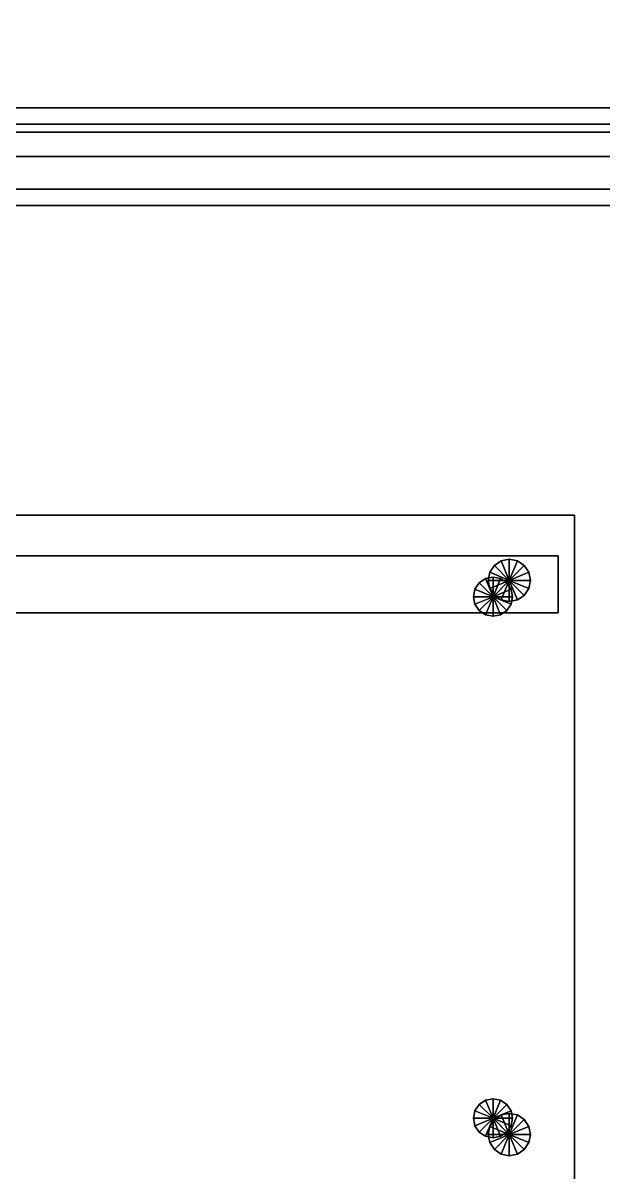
# Model space of a CAD drawing. Header units: millimetres. Extents: x -8000 to 18500, y -500 to 32500.
# Drawn here: x 1952 to 2307, y 11007 to 11712 of the extents above; entities that cross this region are included whole.
import ezdxf

# ---------------------------------------------------------------- set-up
doc = ezdxf.new("R2010")
doc.units = ezdxf.units.MM
for name, color, linetype in [('3D-CANOPY', 7, 'Continuous'), ('3D-FURNITURE', 7, 'Continuous'), ('3D-LIGHTS', 7, 'Continuous'), ('3D-SITE', 7, 'Continuous'), ('3D-SLABS', 7, 'Continuous')]:
    doc.layers.add(name, color=color, linetype=linetype)

msp = doc.modelspace()

# ---------------------------------------------------------------- linework, layer by layer
at = {"layer": '3D-CANOPY', "color": 7}
for points in [[(1700, 11610, 3340), (1700, 11650, 3340), (4900, 11650, 3340), (4900, 11610, 3340)], [(1700, 11650, 3340), (1700, 11650, 3760), (4900, 11650, 3760), (4900, 11650, 3340)], [(1700, 11610, 3760), (4900, 11610, 3760), (4900, 11650, 3760), (1700, 11650, 3760)], [(1580, 10000, 3400), (1580, 11630, 3400), (5020, 11630, 3400), (5020, 10000, 3400)], [(1580, 11630, 3400), (1580, 11630, 3425), (5020, 11630, 3425), (5020, 11630, 3400)], [(1580, 10000, 3425), (5020, 10000, 3425), (5020, 11630, 3425), (1580, 11630, 3425)], [(1700, 11610, 3340), (4900, 11610, 3340), (4900, 11610, 3760), (1700, 11610, 3760)], [(1600, 10000, 3400), (1600, 11600, 3400), (5000, 11600, 3400), (5000, 10000, 3400)], [(1600, 11600, 3400), (1600, 11600, 3530), (5000, 11600, 3530), (5000, 11600, 3400)], [(1600, 10000, 3530), (5000, 10000, 3530), (5000, 11600, 3530), (1600, 11600, 3530)]]:
    msp.add_3dface(points, dxfattribs=at)
at = {"layer": '3D-FURNITURE', "color": 7}
for points in [[(1870, 10990, 4360), (1870, 11410, 4360), (2290, 11410, 4360), (2290, 10990, 4360)], [(1870, 11410, 4360), (1870, 11410, 4400), (2290, 11410, 4400), (2290, 11410, 4360)], [(1870, 10990, 4400), (2290, 10990, 4400), (2290, 11410, 4400), (1870, 11410, 4400)], [(2290, 10990, 4360), (2290, 11410, 4360), (2290, 11410, 4400), (2290, 10990, 4400)], [(1880, 11350, 4650), (1880, 11385, 4650), (2280, 11385, 4650), (2280, 11350, 4650)], [(1880, 11385, 4650), (1880, 11385, 4740), (2280, 11385, 4740), (2280, 11385, 4650)], [(1880, 11350, 4740), (2280, 11350, 4740), (2280, 11385, 4740), (1880, 11385, 4740)], [(2240.81, 11379.19, 3950), (2237.99, 11374.97, 3950), (2237.99, 11374.97, 4380), (2240.81, 11379.19, 4380)], [(2250, 11370, 4380), (2240.81, 11379.19, 4380), (2237.99, 11374.97, 4380), (2250, 11370, 4380)], [(2250, 11370, 3950), (2237.99, 11374.97, 3950), (2240.81, 11379.19, 3950), (2250, 11370, 3950)], [(2245.03, 11382.01, 3950), (2240.81, 11379.19, 3950), (2240.81, 11379.19, 4380), (2245.03, 11382.01, 4380)], [(2250, 11370, 4380), (2245.03, 11382.01, 4380), (2240.81, 11379.19, 4380), (2250, 11370, 4380)], [(2250, 11370, 3950), (2240.81, 11379.19, 3950), (2245.03, 11382.01, 3950), (2250, 11370, 3950)], [(2250, 11383, 3950), (2245.03, 11382.01, 3950), (2245.03, 11382.01, 4380), (2250, 11383, 4380)], [(2250, 11370, 4380), (2250, 11383, 4380), (2245.03, 11382.01, 4380), (2250, 11370, 4380)], [(2250, 11370, 3950), (2245.03, 11382.01, 3950), (2250, 11383, 3950), (2250, 11370, 3950)], [(2254.97, 11382.01, 3950), (2250, 11383, 3950), (2250, 11383, 4380), (2254.97, 11382.01, 4380)], [(2250, 11370, 4380), (2254.97, 11382.01, 4380), (2250, 11383, 4380), (2250, 11370, 4380)], [(2250, 11370, 3950), (2250, 11383, 3950), (2254.97, 11382.01, 3950), (2250, 11370, 3950)], [(2250, 11370, 4380), (2259.19, 11379.19, 4380), (2254.97, 11382.01, 4380), (2250, 11370, 4380)], [(2250, 11370, 3950), (2254.97, 11382.01, 3950), (2259.19, 11379.19, 3950), (2250, 11370, 3950)], [(2250, 11370, 4380), (2262.01, 11374.97, 4380), (2259.19, 11379.19, 4380), (2250, 11370, 4380)], [(2250, 11370, 3950), (2259.19, 11379.19, 3950), (2262.01, 11374.97, 3950), (2250, 11370, 3950)], [(2259.19, 11379.19, 3950), (2254.97, 11382.01, 3950), (2254.97, 11382.01, 4380), (2259.19, 11379.19, 4380)], [(2262.01, 11374.97, 3950), (2259.19, 11379.19, 3950), (2259.19, 11379.19, 4380), (2262.01, 11374.97, 4380)], [(2280, 11350, 4650), (2280, 11385, 4650), (2280, 11385, 4740), (2280, 11350, 4740)], [(2240, 11372, 4380), (2235.41, 11371.09, 4380), (2235.41, 11371.09, 4730), (2240, 11372, 4730)], [(2240, 11360, 4730), (2240, 11372, 4730), (2235.41, 11371.09, 4730), (2240, 11360, 4730)], [(2240, 11360, 4380), (2235.41, 11371.09, 4380), (2240, 11372, 4380), (2240, 11360, 4380)], [(2237.99, 11374.97, 3950), (2237, 11370, 3950), (2237, 11370, 4380), (2237.99, 11374.97, 4380)], [(2250, 11370, 4380), (2237.99, 11374.97, 4380), (2237, 11370, 4380), (2250, 11370, 4380)], [(2250, 11370, 3950), (2237, 11370, 3950), (2237.99, 11374.97, 3950), (2250, 11370, 3950)], [(2244.59, 11371.09, 4380), (2240, 11372, 4380), (2240, 11372, 4730), (2244.59, 11371.09, 4730)], [(2240, 11360, 4730), (2244.59, 11371.09, 4730), (2240, 11372, 4730), (2240, 11360, 4730)], [(2240, 11360, 4380), (2240, 11372, 4380), (2244.59, 11371.09, 4380), (2240, 11360, 4380)], [(2250, 11370, 4380), (2263, 11370, 4380), (2262.01, 11374.97, 4380), (2250, 11370, 4380)], [(2250, 11370, 3950), (2262.01, 11374.97, 3950), (2263, 11370, 3950), (2250, 11370, 3950)], [(2263, 11370, 3950), (2262.01, 11374.97, 3950), (2262.01, 11374.97, 4380), (2263, 11370, 4380)], [(2228.91, 11364.59, 4380), (2228, 11360, 4380), (2228, 11360, 4730), (2228.91, 11364.59, 4730)], [(2240, 11360, 4730), (2228.91, 11364.59, 4730), (2228, 11360, 4730), (2240, 11360, 4730)], [(2240, 11360, 4380), (2228, 11360, 4380), (2228.91, 11364.59, 4380), (2240, 11360, 4380)], [(2231.51, 11368.49, 4380), (2228.91, 11364.59, 4380), (2228.91, 11364.59, 4730), (2231.51, 11368.49, 4730)], [(2240, 11360, 4730), (2231.51, 11368.49, 4730), (2228.91, 11364.59, 4730), (2240, 11360, 4730)], [(2240, 11360, 4380), (2228.91, 11364.59, 4380), (2231.51, 11368.49, 4380), (2240, 11360, 4380)], [(2235.41, 11371.09, 4380), (2231.51, 11368.49, 4380), (2231.51, 11368.49, 4730), (2235.41, 11371.09, 4730)], [(2240, 11360, 4730), (2235.41, 11371.09, 4730), (2231.51, 11368.49, 4730), (2240, 11360, 4730)], [(2240, 11360, 4380), (2231.51, 11368.49, 4380), (2235.41, 11371.09, 4380), (2240, 11360, 4380)], [(2237, 11370, 3950), (2237.99, 11365.03, 3950), (2237.99, 11365.03, 4380), (2237, 11370, 4380)], [(2250, 11370, 4380), (2237, 11370, 4380), (2237.99, 11365.03, 4380), (2250, 11370, 4380)], [(2250, 11370, 3950), (2237.99, 11365.03, 3950), (2237, 11370, 3950), (2250, 11370, 3950)], [(2250, 11370, 4380), (2237.99, 11365.03, 4380), (2240.81, 11360.81, 4380), (2250, 11370, 4380)], [(2250, 11370, 3950), (2240.81, 11360.81, 3950), (2237.99, 11365.03, 3950), (2250, 11370, 3950)], [(2237.99, 11365.03, 3950), (2240.81, 11360.81, 3950), (2240.81, 11360.81, 4380), (2237.99, 11365.03, 4380)], [(2240, 11360, 4730), (2248.49, 11368.49, 4730), (2244.59, 11371.09, 4730), (2240, 11360, 4730)], [(2240, 11360, 4380), (2244.59, 11371.09, 4380), (2248.49, 11368.49, 4380), (2240, 11360, 4380)], [(2240, 11360, 4730), (2251.09, 11364.59, 4730), (2248.49, 11368.49, 4730), (2240, 11360, 4730)], [(2240, 11360, 4380), (2248.49, 11368.49, 4380), (2251.09, 11364.59, 4380), (2240, 11360, 4380)], [(2240, 11360, 4730), (2252, 11360, 4730), (2251.09, 11364.59, 4730), (2240, 11360, 4730)], [(2240, 11360, 4380), (2251.09, 11364.59, 4380), (2252, 11360, 4380), (2240, 11360, 4380)], [(2250, 11370, 4380), (2240.81, 11360.81, 4380), (2245.03, 11357.99, 4380), (2250, 11370, 4380)], [(2250, 11370, 3950), (2245.03, 11357.99, 3950), (2240.81, 11360.81, 3950), (2250, 11370, 3950)], [(2248.49, 11368.49, 4380), (2244.59, 11371.09, 4380), (2244.59, 11371.09, 4730), (2248.49, 11368.49, 4730)], [(2250, 11370, 4380), (2245.03, 11357.99, 4380), (2250, 11357, 4380), (2250, 11370, 4380)], [(2250, 11370, 3950), (2250, 11357, 3950), (2245.03, 11357.99, 3950), (2250, 11370, 3950)], [(2251.09, 11364.59, 4380), (2248.49, 11368.49, 4380), (2248.49, 11368.49, 4730), (2251.09, 11364.59, 4730)], [(2250, 11370, 4380), (2250, 11357, 4380), (2254.97, 11357.99, 4380), (2250, 11370, 4380)], [(2250, 11370, 3950), (2254.97, 11357.99, 3950), (2250, 11357, 3950), (2250, 11370, 3950)], [(2250, 11370, 4380), (2254.97, 11357.99, 4380), (2259.19, 11360.81, 4380), (2250, 11370, 4380)], [(2250, 11370, 3950), (2259.19, 11360.81, 3950), (2254.97, 11357.99, 3950), (2250, 11370, 3950)], [(2250, 11370, 4380), (2259.19, 11360.81, 4380), (2262.01, 11365.03, 4380), (2250, 11370, 4380)], [(2250, 11370, 3950), (2262.01, 11365.03, 3950), (2259.19, 11360.81, 3950), (2250, 11370, 3950)], [(2250, 11370, 4380), (2262.01, 11365.03, 4380), (2263, 11370, 4380), (2250, 11370, 4380)], [(2250, 11370, 3950), (2263, 11370, 3950), (2262.01, 11365.03, 3950), (2250, 11370, 3950)], [(2252, 11360, 4380), (2251.09, 11364.59, 4380), (2251.09, 11364.59, 4730), (2252, 11360, 4730)], [(2259.19, 11360.81, 3950), (2262.01, 11365.03, 3950), (2262.01, 11365.03, 4380), (2259.19, 11360.81, 4380)], [(2262.01, 11365.03, 3950), (2263, 11370, 3950), (2263, 11370, 4380), (2262.01, 11365.03, 4380)], [(2228, 11360, 4380), (2228.91, 11355.41, 4380), (2228.91, 11355.41, 4730), (2228, 11360, 4730)], [(2240, 11360, 4730), (2228, 11360, 4730), (2228.91, 11355.41, 4730), (2240, 11360, 4730)], [(2240, 11360, 4380), (2228.91, 11355.41, 4380), (2228, 11360, 4380), (2240, 11360, 4380)], [(2240, 11360, 4730), (2228.91, 11355.41, 4730), (2231.51, 11351.51, 4730), (2240, 11360, 4730)], [(2240, 11360, 4380), (2231.51, 11351.51, 4380), (2228.91, 11355.41, 4380), (2240, 11360, 4380)], [(2240, 11360, 4730), (2231.51, 11351.51, 4730), (2235.41, 11348.91, 4730), (2240, 11360, 4730)], [(2240, 11360, 4380), (2235.41, 11348.91, 4380), (2231.51, 11351.51, 4380), (2240, 11360, 4380)], [(2240, 11360, 4730), (2235.41, 11348.91, 4730), (2240, 11348, 4730), (2240, 11360, 4730)], [(2240, 11360, 4380), (2240, 11348, 4380), (2235.41, 11348.91, 4380), (2240, 11360, 4380)], [(2240, 11360, 4730), (2240, 11348, 4730), (2244.59, 11348.91, 4730), (2240, 11360, 4730)], [(2240, 11360, 4380), (2244.59, 11348.91, 4380), (2240, 11348, 4380), (2240, 11360, 4380)], [(2240, 11360, 4730), (2244.59, 11348.91, 4730), (2248.49, 11351.51, 4730), (2240, 11360, 4730)], [(2240, 11360, 4380), (2248.49, 11351.51, 4380), (2244.59, 11348.91, 4380), (2240, 11360, 4380)], [(2240, 11360, 4730), (2248.49, 11351.51, 4730), (2251.09, 11355.41, 4730), (2240, 11360, 4730)], [(2240, 11360, 4380), (2251.09, 11355.41, 4380), (2248.49, 11351.51, 4380), (2240, 11360, 4380)], [(2240, 11360, 4730), (2251.09, 11355.41, 4730), (2252, 11360, 4730), (2240, 11360, 4730)], [(2240, 11360, 4380), (2252, 11360, 4380), (2251.09, 11355.41, 4380), (2240, 11360, 4380)], [(2240.81, 11360.81, 3950), (2245.03, 11357.99, 3950), (2245.03, 11357.99, 4380), (2240.81, 11360.81, 4380)], [(2245.03, 11357.99, 3950), (2250, 11357, 3950), (2250, 11357, 4380), (2245.03, 11357.99, 4380)], [(2250, 11357, 3950), (2254.97, 11357.99, 3950), (2254.97, 11357.99, 4380), (2250, 11357, 4380)], [(2251.09, 11355.41, 4380), (2252, 11360, 4380), (2252, 11360, 4730), (2251.09, 11355.41, 4730)], [(2254.97, 11357.99, 3950), (2259.19, 11360.81, 3950), (2259.19, 11360.81, 4380), (2254.97, 11357.99, 4380)], [(2228.91, 11355.41, 4380), (2231.51, 11351.51, 4380), (2231.51, 11351.51, 4730), (2228.91, 11355.41, 4730)], [(2231.51, 11351.51, 4380), (2235.41, 11348.91, 4380), (2235.41, 11348.91, 4730), (2231.51, 11351.51, 4730)], [(2244.59, 11348.91, 4380), (2248.49, 11351.51, 4380), (2248.49, 11351.51, 4730), (2244.59, 11348.91, 4730)], [(2248.49, 11351.51, 4380), (2251.09, 11355.41, 4380), (2251.09, 11355.41, 4730), (2248.49, 11351.51, 4730)], [(1880, 11350, 4650), (2280, 11350, 4650), (2280, 11350, 4740), (1880, 11350, 4740)], [(2235.41, 11348.91, 4380), (2240, 11348, 4380), (2240, 11348, 4730), (2235.41, 11348.91, 4730)], [(2240, 11348, 4380), (2244.59, 11348.91, 4380), (2244.59, 11348.91, 4730), (2240, 11348, 4730)], [(2231.51, 11048.49, 4380), (2228.91, 11044.59, 4380), (2228.91, 11044.59, 4730), (2231.51, 11048.49, 4730)], [(2240, 11040, 4730), (2231.51, 11048.49, 4730), (2228.91, 11044.59, 4730), (2240, 11040, 4730)], [(2240, 11040, 4380), (2228.91, 11044.59, 4380), (2231.51, 11048.49, 4380), (2240, 11040, 4380)], [(2235.41, 11051.09, 4380), (2231.51, 11048.49, 4380), (2231.51, 11048.49, 4730), (2235.41, 11051.09, 4730)], [(2240, 11040, 4730), (2235.41, 11051.09, 4730), (2231.51, 11048.49, 4730), (2240, 11040, 4730)], [(2240, 11040, 4380), (2231.51, 11048.49, 4380), (2235.41, 11051.09, 4380), (2240, 11040, 4380)], [(2240, 11052, 4380), (2235.41, 11051.09, 4380), (2235.41, 11051.09, 4730), (2240, 11052, 4730)], [(2240, 11040, 4730), (2240, 11052, 4730), (2235.41, 11051.09, 4730), (2240, 11040, 4730)], [(2240, 11040, 4380), (2235.41, 11051.09, 4380), (2240, 11052, 4380), (2240, 11040, 4380)], [(2244.59, 11051.09, 4380), (2240, 11052, 4380), (2240, 11052, 4730), (2244.59, 11051.09, 4730)], [(2240, 11040, 4730), (2244.59, 11051.09, 4730), (2240, 11052, 4730), (2240, 11040, 4730)], [(2240, 11040, 4380), (2240, 11052, 4380), (2244.59, 11051.09, 4380), (2240, 11040, 4380)], [(2240, 11040, 4730), (2248.49, 11048.49, 4730), (2244.59, 11051.09, 4730), (2240, 11040, 4730)], [(2240, 11040, 4380), (2244.59, 11051.09, 4380), (2248.49, 11048.49, 4380), (2240, 11040, 4380)], [(2240, 11040, 4730), (2251.09, 11044.59, 4730), (2248.49, 11048.49, 4730), (2240, 11040, 4730)], [(2240, 11040, 4380), (2248.49, 11048.49, 4380), (2251.09, 11044.59, 4380), (2240, 11040, 4380)], [(2248.49, 11048.49, 4380), (2244.59, 11051.09, 4380), (2244.59, 11051.09, 4730), (2248.49, 11048.49, 4730)], [(2251.09, 11044.59, 4380), (2248.49, 11048.49, 4380), (2248.49, 11048.49, 4730), (2251.09, 11044.59, 4730)], [(2228.91, 11044.59, 4380), (2228, 11040, 4380), (2228, 11040, 4730), (2228.91, 11044.59, 4730)], [(2240, 11040, 4730), (2228.91, 11044.59, 4730), (2228, 11040, 4730), (2240, 11040, 4730)], [(2240, 11040, 4380), (2228, 11040, 4380), (2228.91, 11044.59, 4380), (2240, 11040, 4380)], [(2240, 11040, 4730), (2252, 11040, 4730), (2251.09, 11044.59, 4730), (2240, 11040, 4730)], [(2240, 11040, 4380), (2251.09, 11044.59, 4380), (2252, 11040, 4380), (2240, 11040, 4380)], [(2245.03, 11042.01, 3950), (2240.81, 11039.19, 3950), (2240.81, 11039.19, 4380), (2245.03, 11042.01, 4380)], [(2250, 11030, 4380), (2245.03, 11042.01, 4380), (2240.81, 11039.19, 4380), (2250, 11030, 4380)], [(2250, 11030, 3950), (2240.81, 11039.19, 3950), (2245.03, 11042.01, 3950), (2250, 11030, 3950)], [(2250, 11043, 3950), (2245.03, 11042.01, 3950), (2245.03, 11042.01, 4380), (2250, 11043, 4380)], [(2250, 11030, 4380), (2250, 11043, 4380), (2245.03, 11042.01, 4380), (2250, 11030, 4380)], [(2250, 11030, 3950), (2245.03, 11042.01, 3950), (2250, 11043, 3950), (2250, 11030, 3950)], [(2254.97, 11042.01, 3950), (2250, 11043, 3950), (2250, 11043, 4380), (2254.97, 11042.01, 4380)], [(2250, 11030, 4380), (2254.97, 11042.01, 4380), (2250, 11043, 4380), (2250, 11030, 4380)], [(2250, 11030, 3950), (2250, 11043, 3950), (2254.97, 11042.01, 3950), (2250, 11030, 3950)], [(2250, 11030, 4380), (2259.19, 11039.19, 4380), (2254.97, 11042.01, 4380), (2250, 11030, 4380)], [(2250, 11030, 3950), (2254.97, 11042.01, 3950), (2259.19, 11039.19, 3950), (2250, 11030, 3950)], [(2252, 11040, 4380), (2251.09, 11044.59, 4380), (2251.09, 11044.59, 4730), (2252, 11040, 4730)], [(2259.19, 11039.19, 3950), (2254.97, 11042.01, 3950), (2254.97, 11042.01, 4380), (2259.19, 11039.19, 4380)], [(2228, 11040, 4380), (2228.91, 11035.41, 4380), (2228.91, 11035.41, 4730), (2228, 11040, 4730)], [(2240, 11040, 4730), (2228, 11040, 4730), (2228.91, 11035.41, 4730), (2240, 11040, 4730)], [(2240, 11040, 4380), (2228.91, 11035.41, 4380), (2228, 11040, 4380), (2240, 11040, 4380)], [(2240, 11040, 4730), (2228.91, 11035.41, 4730), (2231.51, 11031.51, 4730), (2240, 11040, 4730)], [(2240, 11040, 4380), (2231.51, 11031.51, 4380), (2228.91, 11035.41, 4380), (2240, 11040, 4380)], [(2228.91, 11035.41, 4380), (2231.51, 11031.51, 4380), (2231.51, 11031.51, 4730), (2228.91, 11035.41, 4730)], [(2240, 11040, 4730), (2231.51, 11031.51, 4730), (2235.41, 11028.91, 4730), (2240, 11040, 4730)], [(2240, 11040, 4380), (2235.41, 11028.91, 4380), (2231.51, 11031.51, 4380), (2240, 11040, 4380)], [(2240, 11040, 4730), (2235.41, 11028.91, 4730), (2240, 11028, 4730), (2240, 11040, 4730)], [(2240, 11040, 4380), (2240, 11028, 4380), (2235.41, 11028.91, 4380), (2240, 11040, 4380)], [(2237.99, 11034.97, 3950), (2237, 11030, 3950), (2237, 11030, 4380), (2237.99, 11034.97, 4380)], [(2250, 11030, 4380), (2237.99, 11034.97, 4380), (2237, 11030, 4380), (2250, 11030, 4380)], [(2250, 11030, 3950), (2237, 11030, 3950), (2237.99, 11034.97, 3950), (2250, 11030, 3950)], [(2240.81, 11039.19, 3950), (2237.99, 11034.97, 3950), (2237.99, 11034.97, 4380), (2240.81, 11039.19, 4380)], [(2250, 11030, 4380), (2240.81, 11039.19, 4380), (2237.99, 11034.97, 4380), (2250, 11030, 4380)], [(2250, 11030, 3950), (2237.99, 11034.97, 3950), (2240.81, 11039.19, 3950), (2250, 11030, 3950)], [(2240, 11040, 4730), (2240, 11028, 4730), (2244.59, 11028.91, 4730), (2240, 11040, 4730)], [(2240, 11040, 4380), (2244.59, 11028.91, 4380), (2240, 11028, 4380), (2240, 11040, 4380)], [(2240, 11040, 4730), (2244.59, 11028.91, 4730), (2248.49, 11031.51, 4730), (2240, 11040, 4730)], [(2240, 11040, 4380), (2248.49, 11031.51, 4380), (2244.59, 11028.91, 4380), (2240, 11040, 4380)], [(2240, 11040, 4730), (2248.49, 11031.51, 4730), (2251.09, 11035.41, 4730), (2240, 11040, 4730)], [(2240, 11040, 4380), (2251.09, 11035.41, 4380), (2248.49, 11031.51, 4380), (2240, 11040, 4380)], [(2240, 11040, 4730), (2251.09, 11035.41, 4730), (2252, 11040, 4730), (2240, 11040, 4730)], [(2240, 11040, 4380), (2252, 11040, 4380), (2251.09, 11035.41, 4380), (2240, 11040, 4380)], [(2248.49, 11031.51, 4380), (2251.09, 11035.41, 4380), (2251.09, 11035.41, 4730), (2248.49, 11031.51, 4730)], [(2250, 11030, 4380), (2262.01, 11034.97, 4380), (2259.19, 11039.19, 4380), (2250, 11030, 4380)], [(2250, 11030, 3950), (2259.19, 11039.19, 3950), (2262.01, 11034.97, 3950), (2250, 11030, 3950)], [(2250, 11030, 4380), (2263, 11030, 4380), (2262.01, 11034.97, 4380), (2250, 11030, 4380)], [(2250, 11030, 3950), (2262.01, 11034.97, 3950), (2263, 11030, 3950), (2250, 11030, 3950)], [(2251.09, 11035.41, 4380), (2252, 11040, 4380), (2252, 11040, 4730), (2251.09, 11035.41, 4730)], [(2262.01, 11034.97, 3950), (2259.19, 11039.19, 3950), (2259.19, 11039.19, 4380), (2262.01, 11034.97, 4380)], [(2263, 11030, 3950), (2262.01, 11034.97, 3950), (2262.01, 11034.97, 4380), (2263, 11030, 4380)], [(2231.51, 11031.51, 4380), (2235.41, 11028.91, 4380), (2235.41, 11028.91, 4730), (2231.51, 11031.51, 4730)], [(2235.41, 11028.91, 4380), (2240, 11028, 4380), (2240, 11028, 4730), (2235.41, 11028.91, 4730)], [(2237, 11030, 3950), (2237.99, 11025.03, 3950), (2237.99, 11025.03, 4380), (2237, 11030, 4380)], [(2250, 11030, 4380), (2237, 11030, 4380), (2237.99, 11025.03, 4380), (2250, 11030, 4380)], [(2250, 11030, 3950), (2237.99, 11025.03, 3950), (2237, 11030, 3950), (2250, 11030, 3950)], [(2250, 11030, 4380), (2237.99, 11025.03, 4380), (2240.81, 11020.81, 4380), (2250, 11030, 4380)], [(2250, 11030, 3950), (2240.81, 11020.81, 3950), (2237.99, 11025.03, 3950), (2250, 11030, 3950)], [(2240, 11028, 4380), (2244.59, 11028.91, 4380), (2244.59, 11028.91, 4730), (2240, 11028, 4730)], [(2250, 11030, 4380), (2240.81, 11020.81, 4380), (2245.03, 11017.99, 4380), (2250, 11030, 4380)], [(2250, 11030, 3950), (2245.03, 11017.99, 3950), (2240.81, 11020.81, 3950), (2250, 11030, 3950)], [(2244.59, 11028.91, 4380), (2248.49, 11031.51, 4380), (2248.49, 11031.51, 4730), (2244.59, 11028.91, 4730)], [(2250, 11030, 4380), (2245.03, 11017.99, 4380), (2250, 11017, 4380), (2250, 11030, 4380)], [(2250, 11030, 3950), (2250, 11017, 3950), (2245.03, 11017.99, 3950), (2250, 11030, 3950)], [(2250, 11030, 4380), (2250, 11017, 4380), (2254.97, 11017.99, 4380), (2250, 11030, 4380)], [(2250, 11030, 3950), (2254.97, 11017.99, 3950), (2250, 11017, 3950), (2250, 11030, 3950)], [(2250, 11030, 4380), (2254.97, 11017.99, 4380), (2259.19, 11020.81, 4380), (2250, 11030, 4380)], [(2250, 11030, 3950), (2259.19, 11020.81, 3950), (2254.97, 11017.99, 3950), (2250, 11030, 3950)], [(2250, 11030, 4380), (2259.19, 11020.81, 4380), (2262.01, 11025.03, 4380), (2250, 11030, 4380)], [(2250, 11030, 3950), (2262.01, 11025.03, 3950), (2259.19, 11020.81, 3950), (2250, 11030, 3950)], [(2250, 11030, 4380), (2262.01, 11025.03, 4380), (2263, 11030, 4380), (2250, 11030, 4380)], [(2250, 11030, 3950), (2263, 11030, 3950), (2262.01, 11025.03, 3950), (2250, 11030, 3950)], [(2262.01, 11025.03, 3950), (2263, 11030, 3950), (2263, 11030, 4380), (2262.01, 11025.03, 4380)], [(2237.99, 11025.03, 3950), (2240.81, 11020.81, 3950), (2240.81, 11020.81, 4380), (2237.99, 11025.03, 4380)], [(2240.81, 11020.81, 3950), (2245.03, 11017.99, 3950), (2245.03, 11017.99, 4380), (2240.81, 11020.81, 4380)], [(2254.97, 11017.99, 3950), (2259.19, 11020.81, 3950), (2259.19, 11020.81, 4380), (2254.97, 11017.99, 4380)], [(2259.19, 11020.81, 3950), (2262.01, 11025.03, 3950), (2262.01, 11025.03, 4380), (2259.19, 11020.81, 4380)], [(2245.03, 11017.99, 3950), (2250, 11017, 3950), (2250, 11017, 4380), (2245.03, 11017.99, 4380)], [(2250, 11017, 3950), (2254.97, 11017.99, 3950), (2254.97, 11017.99, 4380), (2250, 11017, 4380)]]:
    msp.add_3dface(points, dxfattribs=at)
at = {"layer": '3D-LIGHTS', "color": 7}
for points in [[(1780, 11645, 3440), (1780, 11660, 3440), (4820, 11660, 3440), (4820, 11645, 3440)], [(1780, 11660, 3440), (1780, 11660, 3660), (4820, 11660, 3660), (4820, 11660, 3440)], [(1780, 11645, 3660), (4820, 11645, 3660), (4820, 11660, 3660), (1780, 11660, 3660)], [(1780, 11645, 3440), (4820, 11645, 3440), (4820, 11645, 3660), (1780, 11645, 3660)]]:
    msp.add_3dface(points, dxfattribs=at)
at = {"layer": '3D-SITE', "color": 7}
for points in [[(-3000, 9900, -30), (-3000, 25500, -30), (13000, 25500, -30), (13000, 9900, -30)], [(-3000, 9900), (13000, 9900), (13000, 25500), (-3000, 25500)]]:
    msp.add_3dface(points, dxfattribs=at)
at = {"layer": '3D-SLABS', "color": 7}
for points in [[(0, 10000, 3800), (0, 12500, 3800), (10000, 12500, 3800), (10000, 10000, 3800)], [(0, 10000, 3950), (10000, 10000, 3950), (10000, 12500, 3950), (0, 12500, 3950)]]:
    msp.add_3dface(points, dxfattribs=at)

doc.saveas('drawing.dxf')
